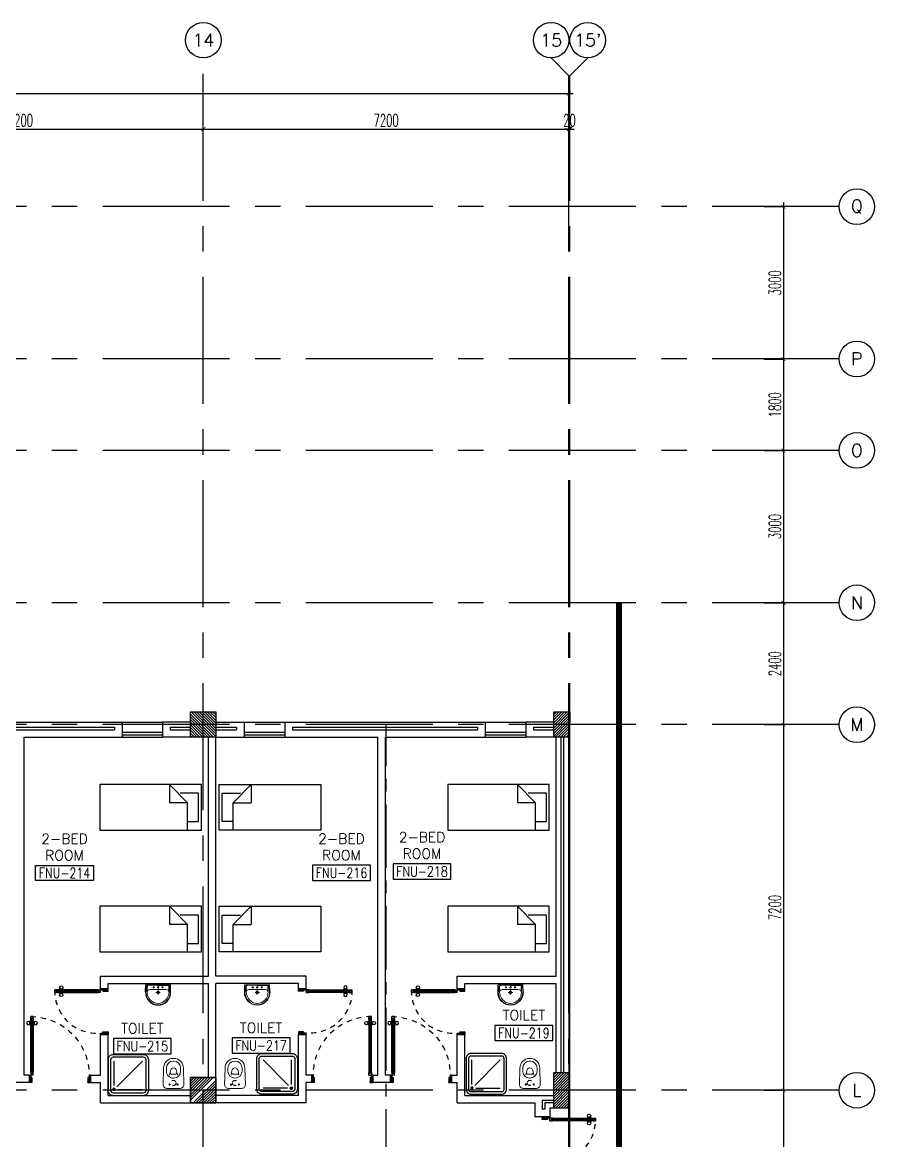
# Model space of a CAD drawing. Extents: x 0 to 90.9, y -1.6 to 78.
# Drawn here: x 74.17 to 90.95, y 55.94 to 77.96 of the extents above; entities that cross this region are included whole.
import ezdxf
from ezdxf.enums import TextEntityAlignment as Align

# ---------------------------------------------------------------- set-up
doc = ezdxf.new("R2010")
doc.units = 0
doc.header["$MEASUREMENT"] = 0
doc.header["$PDMODE"] = 34
for name, pattern in [('CENTER', [2, 1.25, -0.25, 0.25, -0.25]), ('CENTER2', [1.125, 0.75, -0.125, 0.125, -0.125]), ('CENTERX2', [4, 2.5, -0.5, 0.5, -0.5]), ('DASHED', [0.75, 0.5, -0.25]), ('HIDDEN', [0.375, 0.25, -0.125]), ('HIDDEN2', [0.1875, 0.125, -0.0625])]:
    doc.linetypes.add(name, pattern=pattern)
doc.layers.get('0').update_dxf_attribs({"color": 11, "linetype": 'CONTINUOUS'})
doc.layers.get('DEFPOINTS').update_dxf_attribs({"color": 11, "linetype": 'CONTINUOUS'})
for name, color, linetype in [('AX-CR', 11, 'CONTINUOUS'), ('AX-DIM', 11, 'CONTINUOUS'), ('AX-TXT', 11, 'CONTINUOUS'), ('AXES', 11, 'CENTERX2'), ('AXES1', 11, 'CENTER'), ('COL', 11, 'CONTINUOUS'), ('DOOR', 11, 'CONTINUOUS'), ('EJ', 11, 'CONTINUOUS'), ('ELEV', 11, 'CONTINUOUS'), ('FIX', 11, 'CONTINUOUS'), ('FUR', 11, 'CONTINUOUS'), ('HAT', 11, 'CONTINUOUS'), ('INSUL', 11, 'CONTINUOUS'), ('RM-BOX', 11, 'CONTINUOUS'), ('RM-NAME', 11, 'CONTINUOUS'), ('RM-NO', 11, 'CONTINUOUS'), ('ROOF', 11, 'CONTINUOUS'), ('STR', 11, 'CONTINUOUS'), ('WALL', 11, 'CONTINUOUS'), ('WIN', 11, 'CONTINUOUS')]:
    doc.layers.add(name, color=color, linetype=linetype)
doc.styles.add('ROMANS', font='ROMANS.shx', dxfattribs={"width": 0.6})
doc.dimstyles.new('DIM-OUT', dxfattribs={"dimscale": 0, "dimtxt": 0.24, "dimasz": 0.08, "dimexe": 0.02, "dimexo": 0.02, "dimgap": 0.05, "dimtad": 1, "dimdec": 0, "dimlfac": 1000, "dimzin": 0, "dimdsep": 46, "dimtxsty": 'ROMANS', "dimblk1": 'ARCHTICK', "dimblk2": 'ARCHTICK', "dimsah": 1, "dimcen": 0.01, "dimdle": 0.08, "dimclrd": 7, "dimclre": 7, "dimclrt": 2, "dimadec": 0, "dimazin": 0, "dimtp": 2, "dimtm": 2, "dimtfac": 0.114286, "dimtdec": 0, "dimtix": 1, "dimtmove": 2, "dimatfit": 3, "dimldrblk": 'ARCHTICK', "dimfxl": 0, "dimtolj": 1, "dimtzin": 0, "dimarcsym": 0})

# ---------------------------------------------------------------- blocks, each defined once
blk = doc.blocks.new('_ARCHTICK')
at = {"color": 0, "linetype": 'ByBlock', "const_width": 0.15}
blk.add_lwpolyline([(-0.5, -0.5), (0.5, 0.5)], dxfattribs=at)
blk = doc.blocks.new('*D134')
at = {"layer": 'AX-DIM', "color": 7, "lineweight": -2}
for p, q in [((10.159, 76.561), (85.009, 76.561)), ((10.239, 76.181), (10.239, 76.581)), ((84.929, 73.49), (84.929, 76.581))]:
    blk.add_line(p, q, dxfattribs=at)
at = {"layer": 'DEFPOINTS', "color": 0}
for p in [(84.929, 76.561), (10.239, 76.161), (84.929, 73.47)]:
    blk.add_point(p, dxfattribs=at)
at = {"layer": 'AX-DIM', "color": 7, "lineweight": -2, "xscale": 0.08, "yscale": 0.08, "zscale": 0.08, "rotation": 180}
blk.add_blockref('_ARCHTICK', (10.239, 76.561), dxfattribs=at)
at = {"layer": 'AX-DIM', "color": 7, "lineweight": -2, "xscale": 0.08, "yscale": 0.08, "zscale": 0.08}
blk.add_blockref('_ARCHTICK', (84.929, 76.561), dxfattribs=at)
at = {"layer": 'AX-DIM', "color": 2, "insert": (47.584, 76.731), "char_height": 0.24, "attachment_point": 5, "style": 'ROMANS'}
blk.add_mtext('\\A1;74690', dxfattribs=at)
blk = doc.blocks.new('*D187')
at = {"layer": 'AX-DIM', "color": 7, "lineweight": -2}
for p, q in [((70.449, 75.861), (77.809, 75.861)), ((70.529, 75.481), (70.529, 75.881)), ((77.729, 75.481), (77.729, 75.881))]:
    blk.add_line(p, q, dxfattribs=at)
at = {"layer": 'DEFPOINTS', "color": 0}
for p in [(77.729, 75.861), (70.529, 75.461), (77.729, 75.461)]:
    blk.add_point(p, dxfattribs=at)
at = {"layer": 'AX-DIM', "color": 7, "lineweight": -2, "xscale": 0.08, "yscale": 0.08, "zscale": 0.08, "rotation": 180}
blk.add_blockref('_ARCHTICK', (70.529, 75.861), dxfattribs=at)
at = {"layer": 'AX-DIM', "color": 7, "lineweight": -2, "xscale": 0.08, "yscale": 0.08, "zscale": 0.08}
blk.add_blockref('_ARCHTICK', (77.729, 75.861), dxfattribs=at)
at = {"layer": 'AX-DIM', "color": 2, "insert": (74.129, 76.031), "char_height": 0.24, "attachment_point": 5, "style": 'ROMANS'}
blk.add_mtext('\\A1;7200', dxfattribs=at)
blk = doc.blocks.new('*D188')
at = {"layer": 'AX-DIM', "color": 7, "lineweight": -2}
for p, q in [((77.649, 75.861), (85.009, 75.861)), ((77.729, 75.481), (77.729, 75.881)), ((84.929, 75.481), (84.929, 75.881))]:
    blk.add_line(p, q, dxfattribs=at)
at = {"layer": 'DEFPOINTS', "color": 0}
for p in [(84.929, 75.861), (77.729, 75.461), (84.929, 75.461)]:
    blk.add_point(p, dxfattribs=at)
at = {"layer": 'AX-DIM', "color": 7, "lineweight": -2, "xscale": 0.08, "yscale": 0.08, "zscale": 0.08, "rotation": 180}
blk.add_blockref('_ARCHTICK', (77.729, 75.861), dxfattribs=at)
at = {"layer": 'AX-DIM', "color": 7, "lineweight": -2, "xscale": 0.08, "yscale": 0.08, "zscale": 0.08}
blk.add_blockref('_ARCHTICK', (84.929, 75.861), dxfattribs=at)
at = {"layer": 'AX-DIM', "color": 2, "insert": (81.329, 76.031), "char_height": 0.24, "attachment_point": 5, "style": 'ROMANS'}
blk.add_mtext('\\A1;7200', dxfattribs=at)
blk = doc.blocks.new('WC1')
at = {"layer": 'FIX', "lineweight": 20}
for p, q in [((-727, 5), (-727, -5)), ((-674, 5), (-674, -5)), ((-534, 24), (-540, 0)), ((-540, 0), (-534, -24)), ((-210, 204), (-538, 194)), ((-475, 141), (-538, 141)), ((-395, 76), (-490, 60)), ((-339, 5), (-339, -5)), ((-538, -141), (-475, -141)), ((-538, -194), (-210, -204)), ((-490, -60), (-395, -76))]:
    blk.add_line(p, q, dxfattribs=at)
at = {"layer": 'FIX', "linetype": 'Continuous', "lineweight": 20}
blk.add_line((-420, -47), (-420, 45), dxfattribs=at)
at = {"layer": 'FIX', "lineweight": 20}
blk.add_lwpolyline([(-213, -204), (-210, -204, 0.414214), (-137, -131), (-137, 0), (-137, 131, 0.414214), (-210, 204)], format="xyb", dxfattribs=at)
at = {"layer": 'FIX', "linetype": 'HIDDEN2', "lineweight": 20, "ltscale": 0.3}
blk.add_circle((-245, 0), 49.8, dxfattribs=at)
at = {"layer": 'FIX', "linetype": 'HIDDEN', "lineweight": 20, "ltscale": 0.05}
for centre in [(-213, 78), (-213, -77)]:
    blk.add_circle(centre, 11.6, dxfattribs=at)
at = {"layer": 'FIX', "lineweight": 20}
for centre, radius, start, end in [((-538, 5), 189, 90, 180), ((-538, 5), 136, 90, 180), ((-473, -7), 68.2, 128.9242, 152.8468), ((-464, -18), 82, 108.496, 128.9242), ((-475, 5), 136, 360, 90), ((-538, -5), 189, 180, 270), ((-538, -5), 136, 180, 270), ((-473, 7), 68.2, 207.1532, 231.0758), ((-464, 18), 82, 231.0758, 251.504), ((-475, -5), 136, 270, 0)]:
    blk.add_arc(centre, radius, start, end, dxfattribs=at)
at = {"layer": 'FIX', "linetype": 'Continuous', "lineweight": 20}
for centre, start, end in [((-443, 46), 357.6662, 91.6121), ((-442, -46), 268.3879, 2.3338)]:
    blk.add_arc(centre, 22.3, start, end, dxfattribs=at)
blk = doc.blocks.new('LAV1')
at = {"layer": 'FIX', "linetype": 'DASHED', "lineweight": 20, "ltscale": 0.05}
for p, q in [((0, 170), (0, 270)), ((0, 170), (0, 270)), ((50, 220), (-50, 220))]:
    blk.add_line(p, q, dxfattribs=at)
at = {"layer": 'FIX', "linetype": 'ByBlock', "ltscale": 0.3}
for p, q in [((-280, 210), (-275, 50)), ((-245, 210), (-245, 85)), ((0, 60), (-220, 60)), ((0, 60), (220, 60)), ((245, 210), (245, 85)), ((280, 210), (275, 50))]:
    blk.add_line(p, q, dxfattribs=at)
at = {"layer": 'FIX', "linetype": 'Continuous', "lineweight": 20}
for p, q in [((-275, 210), (-275, 50)), ((0, 50), (-275, 50)), ((0, 50), (-252, 50)), ((0, 155), (-181, 155)), ((0, 155), (181, 155)), ((0, 50), (275, 50)), ((0, 50), (252, 50)), ((275, 210), (275, 50))]:
    blk.add_line(p, q, dxfattribs=at)
at = {"layer": 'FIX', "lineweight": 20}
for p, q in [((16, 107), (-15, 107)), ((0, 92), (0, 123))]:
    blk.add_line(p, q, dxfattribs=at)
at = {"layer": 'FIX', "linetype": 'HIDDEN', "lineweight": 20, "ltscale": 0.05}
for centre in [(-100, 107), (100, 107)]:
    blk.add_circle(centre, 12.4, dxfattribs=at)
at = {"layer": 'FIX', "lineweight": 20}
for centre, radius in [((0, 220), 29.5), ((0, 220), 22.5), ((0, 107), 15.5)]:
    blk.add_circle(centre, radius, dxfattribs=at)
at = {"layer": 'FIX', "linetype": 'ByBlock', "ltscale": 0.3}
for centre, radius, start, end in [((7, 220), 287, 91.3776, 182.0064), ((-7, 220), 287, 357.9936, 88.6224), ((-220, 85), 24.9, 179.7021, 269.9486), ((220, 85), 24.9, 270.0514, 0.2979)]:
    blk.add_arc(centre, radius, start, end, dxfattribs=at)
at = {"layer": 'FIX', "linetype": 'Continuous', "lineweight": 20}
for centre, radius, start, end in [((8, 217), 283, 91.6988, 181.351), ((8, 212), 253, 91.7328, 180.4884), ((-8, 217), 283, 358.649, 88.3012), ((-8, 212), 253, 359.5116, 88.2672), ((-179, 222), 66.9, 190.2006, 268.0786), ((179, 222), 66.9, 271.9214, 349.7994)]:
    blk.add_arc(centre, radius, start, end, dxfattribs=at)
blk = doc.blocks.new('SHR1')
at = {"layer": 'FIX'}
for p, q in [((-196, 196), (-700, 700)), ((-143, 218), (-143, 700)), ((-218, 143), (-700, 143))]:
    blk.add_line(p, q, dxfattribs=at)
for points in [[(-825, 125), (-825, 725, -0.414214), (-725, 825), (-125, 825, -0.414214), (-25, 725), (-25, 125, -0.414214), (-125, 25), (-725, 25, -0.414214)], [(-775, 125), (-775, 725, -0.414214), (-725, 775), (-125, 775, -0.414214), (-75, 725), (-75, 125, -0.414214), (-125, 75), (-725, 75, -0.414214)]]:
    blk.add_lwpolyline(points, format="xyb", close=True, dxfattribs=at)
for radius in [25, 15]:
    blk.add_circle((-143, 143), radius, dxfattribs=at)
blk = doc.blocks.new('AH20A')
at = {"layer": 'FUR'}
for p, q in [((0, 0.5), (0, -0.5)), ((1, 0.5), (0, 0.5)), ((0.136, 0.5), (0.136, -0.099)), ((1, -0.5), (1, 0.5)), ((0.136, 0.311), (0.028, 0.311)), ((0.028, 0.311), (0.028, -0.309)), ((0.136, -0.099), (0.313, -0.5)), ((0.136, -0.099), (0.313, -0.099)), ((0.313, -0.5), (0.313, -0.099)), ((0.028, -0.309), (0.208, -0.309)), ((0, -0.5), (1, -0.5))]:
    blk.add_line(p, q, dxfattribs=at)
blk = doc.blocks.new('DOOR100')
at = {"layer": 'DOOR', "color": 0, "linetype": 'ByBlock'}
for p, q in [((-92, 1206), (-92, 1141)), ((-83, 1206), (-92, 1206)), ((-83, 1141), (-92, 1141)), ((-83, 1129), (-83, 1219)), ((-76, 1219), (-83, 1219)), ((-83, 1206), (-83, 1141)), ((-76, 1129), (-83, 1129)), ((-76, 1251), (-76, 1301)), ((-76, 1301), (-26, 1301)), ((-26, 1301), (-76, 1301)), ((-59, 1251), (-76, 1251)), ((-59, 1251), (-59, 1271)), ((-43, 1271), (-59, 1271)), ((-43, 1251), (-43, 1271)), ((-26, 1251), (-43, 1251)), ((-26, 1251), (-26, 1301)), ((-26, 1219), (-19, 1219)), ((-26, 1129), (-19, 1129)), ((-19, 1129), (-19, 1219)), ((-19, 1206), (-19, 1141)), ((-19, 1206), (-10, 1206)), ((-19, 1141), (-10, 1141)), ((-10, 1206), (-10, 1141)), ((-1201, 0), (-1201, 150)), ((-1201, 150), (-1176, 150)), ((-1201, 150), (-1201, 0)), ((-1151, 0), (-1201, 0)), ((-1176, 150), (-1176, 100)), ((-1176, 100), (-1151, 100)), ((-1151, 100), (-1151, 0)), ((-76, 200), (-59, 200)), ((-76, 150), (-76, 200)), ((-76, 150), (-26, 150)), ((-59, 200), (-59, 180)), ((-59, 180), (-43, 180)), ((-51, 100), (-51, 0)), ((-26, 100), (-51, 100)), ((-51, 0), (-1, 0)), ((-43, 200), (-26, 200)), ((-43, 180), (-43, 200)), ((-26, 200), (-26, 150)), ((-1, 150), (-26, 150)), ((-26, 150), (-26, 100)), ((-1, 150), (-1, 0))]:
    blk.add_line(p, q, dxfattribs=at)
at = {"layer": 'DOOR', "linetype": 'ByBlock'}
for p, q in [((-76, 1251), (-76, 200)), ((-59, 200), (-59, 1251)), ((-43, 200), (-43, 1251)), ((-26, 200), (-26, 1251))]:
    blk.add_line(p, q, dxfattribs=at)
at = {"layer": 'DOOR', "color": 9, "linetype": 'ByBlock'}
for p, q in [((-1151, 0), (-1201, 114)), ((-1151, 0), (-1201, 40)), ((-1151, 0), (-1164, 100)), ((-51, 0), (-1, 114)), ((-51, 0), (-38, 100)), ((-51, 0), (-1, 40))]:
    blk.add_line(p, q, dxfattribs=at)
at = {"layer": 'DOOR', "color": 0, "linetype": 'ByBlock'}
for centre in [(-125, 1174), (22, 1174)]:
    blk.add_circle(centre, 32.4, dxfattribs=at)
at = {"layer": 'DOOR', "linetype": 'HIDDEN', "ltscale": 0.5}
blk.add_arc((-27, 152), 1149, 89.961, 180.0931, dxfattribs=at)
at = {"layer": 'DOOR', "color": 9, "linetype": 'ByBlock'}
for centre, radius, start, end in [((-1151, 0), 154, 103.7142, 108.8947), ((-1151, 0), 134, 100.72, 111.8402), ((-1151, 0), 94.4, 90, 121.9818), ((-1151, 0), 74.4, 90, 132.2236), ((-1151, 0), 54.4, 90, 156.7926), ((-1151, 0), 34.4, 90, 180), ((-1151, 0), 14.4, 90, 180), ((-51, 0), 94.4, 58.0182, 90), ((-51, 0), 74.4, 47.7764, 90), ((-51, 0), 54.4, 23.2074, 90), ((-51, 0), 34.4, 0, 90), ((-51, 0), 14.4, 0, 90), ((-51, 0), 134, 68.1598, 79.28), ((-51, 0), 114, 64.0838, 77.3774), ((-51, 0), 154, 71.1053, 76.2858)]:
    blk.add_arc(centre, radius, start, end, dxfattribs=at)
blk = doc.blocks.new('DOOR90')
at = {"layer": 'DOOR', "linetype": 'ByBlock'}
for p, q in [((0, 0), (-150, 0)), ((-200, -25), (-1000, -25)), ((-200, -42), (-1000, -42)), ((-200, -58), (-1000, -58)), ((-1000, -75), (-200, -75))]:
    blk.add_line(p, q, dxfattribs=at)
at = {"layer": 'DOOR', "color": 0, "linetype": 'ByBlock'}
for p, q in [((-150, 0), (-150, -25)), ((-150, 0), (0, 0)), ((0, -50), (0, 0)), ((-1050, -25), (-1050, -75)), ((-1050, -75), (-1050, -25)), ((-1000, -25), (-1050, -25)), ((-1000, -75), (-1050, -75)), ((-1020, -42), (-1020, -58)), ((-1000, -42), (-1020, -42)), ((-1000, -58), (-1020, -58)), ((-1000, -25), (-1000, -42)), ((-1000, -58), (-1000, -75)), ((-968, -25), (-968, -18)), ((-878, -18), (-968, -18)), ((-968, -75), (-968, -82)), ((-878, -82), (-968, -82)), ((-955, -18), (-955, -9)), ((-955, -9), (-890, -9)), ((-955, -18), (-890, -18)), ((-955, -82), (-955, -91)), ((-955, -82), (-890, -82)), ((-955, -91), (-890, -91)), ((-890, -18), (-890, -9)), ((-890, -82), (-890, -91)), ((-878, -25), (-878, -18)), ((-878, -75), (-878, -82)), ((-200, -42), (-200, -25)), ((-200, -25), (-150, -25)), ((-180, -42), (-200, -42)), ((-200, -75), (-200, -58)), ((-200, -58), (-180, -58)), ((-150, -75), (-200, -75)), ((-180, -58), (-180, -42)), ((-150, -75), (-150, -25)), ((-150, -25), (-100, -25)), ((-100, -25), (-100, -50)), ((-100, -50), (0, -50)), ((-150, -900), (-150, -875)), ((-150, -875), (-100, -875)), ((-100, -850), (0, -850)), ((-100, -875), (-100, -850)), ((0, -850), (0, -900)), ((0, -900), (-150, -900)), ((-150, -900), (0, -900))]:
    blk.add_line(p, q, dxfattribs=at)
at = {"layer": 'DOOR', "color": 9, "linetype": 'ByBlock'}
for p, q in [((0, -50), (-114, 0)), ((0, -50), (-40, 0)), ((0, -50), (-100, -37)), ((0, -850), (-114, -900)), ((0, -850), (-100, -863)), ((0, -850), (-40, -900))]:
    blk.add_line(p, q, dxfattribs=at)
at = {"layer": 'DOOR', "color": 0, "linetype": 'ByBlock'}
for centre in [(-923, 24), (-923, -124)]:
    blk.add_circle(centre, 32.4, dxfattribs=at)
at = {"layer": 'DOOR', "color": 9, "linetype": 'ByBlock'}
for centre, radius, start, end in [((0, -50), 74.4, 137.7764, 180), ((0, -50), 54.4, 113.2074, 180), ((0, -50), 154, 161.1053, 166.2858), ((0, -50), 134, 158.1598, 169.28), ((0, -50), 114, 154.0838, 167.3774), ((0, -50), 94.4, 148.0182, 180), ((0, -50), 34.4, 90, 180), ((0, -50), 14.4, 90, 180), ((0, -850), 134, 190.72, 201.8402), ((0, -850), 94.4, 180, 211.9818), ((0, -850), 74.4, 180, 222.2236), ((0, -850), 54.4, 180, 246.7926), ((0, -850), 34.4, 180, 270), ((0, -850), 14.4, 180, 270), ((0, -850), 154, 193.7142, 198.8947)]:
    blk.add_arc(centre, radius, start, end, dxfattribs=at)
at = {"layer": 'DOOR', "linetype": 'HIDDEN', "ltscale": 0.5}
blk.add_arc((-222, -50), 828, 178.2701, 275.003, dxfattribs=at)
blk = doc.blocks.new('RM1')
at = {"layer": 'RM-BOX'}
blk.add_lwpolyline([(570, -200), (-570, -200), (-570, -500), (570, -500)], close=True, dxfattribs=at)
at = {"layer": 'RM-NAME', "style": 'ROMANS'}
for tag, p in [('ROOMNAME1', (0, 324)), ('ROOMNAME2', (0, 0))]:
    blk.add_attdef(tag, text='', height=200, dxfattribs=at).set_placement(p, align=Align.MIDDLE)
at = {"layer": 'RM-NO', "style": 'ROMANS', "width": 0.8}
blk.add_attdef('ROOMNO', text='', height=200, dxfattribs=at).set_placement((0, -350), align=Align.MIDDLE)
blk = doc.blocks.new('*X43')
at = {"color": 0}
for p, q in [((203889, 118293), (204345, 118750)), ((203889, 118346), (204292, 118750)), ((203889, 118399), (204239, 118750)), ((203889, 118452), (204186, 118750)), ((203889, 118505), (204133, 118750)), ((203889, 118558), (204080, 118750)), ((203889, 118611), (204027, 118750)), ((203889, 118665), (203974, 118750)), ((203889, 118718), (203921, 118750)), ((203898, 118250), (204389, 118740)), ((203951, 118250), (204389, 118687)), ((204004, 118250), (204389, 118634)), ((204057, 118250), (204389, 118581)), ((204110, 118250), (204389, 118528)), ((204163, 118250), (204389, 118475)), ((204216, 118250), (204389, 118422)), ((204269, 118250), (204389, 118369)), ((204322, 118250), (204389, 118316)), ((204375, 118250), (204389, 118263))]:
    blk.add_line(p, q, dxfattribs=at)
blk = doc.blocks.new('COL50')
at = {"layer": 'COL'}
blk.add_lwpolyline([(-250, 250), (-250, -250), (250, -250), (250, 250)], close=True, dxfattribs=at)
blk = doc.blocks.new('AXU')
at = {"layer": 'AX-CR'}
blk.add_circle((0, 350), 350, dxfattribs=at)
at = {"layer": 'AX-TXT', "style": 'ROMANS'}
blk.add_attdef('AX', text='', height=250, dxfattribs=at).set_placement((0, 350), align=Align.MIDDLE)
blk = doc.blocks.new('*X30')
at = {"color": 0}
for p, q in [((203889, 169947), (204331, 170390)), ((203889, 170000), (204278, 170390)), ((203889, 170053), (204225, 170390)), ((203889, 170107), (204172, 170390)), ((203889, 170160), (204119, 170390)), ((203889, 170213), (204066, 170390)), ((203889, 170266), (204013, 170390)), ((203889, 170319), (203960, 170390)), ((203889, 170372), (203907, 170390)), ((203937, 169890), (204389, 170341)), ((203990, 169890), (204389, 170288)), ((204043, 169890), (204389, 170235)), ((204096, 169890), (204389, 170182)), ((204149, 169890), (204389, 170129)), ((204202, 169890), (204389, 170076)), ((204255, 169890), (204389, 170023)), ((204308, 169890), (204389, 169970)), ((204361, 169890), (204389, 169917))]:
    blk.add_line(p, q, dxfattribs=at)
blk = doc.blocks.new('*D190')
at = {"layer": 'AX-DIM', "color": 7, "lineweight": -2}
for p, q in [((84.929, 75.861), (84.849, 75.861)), ((84.929, 75.481), (84.929, 75.881)), ((84.929, 75.861), (84.949, 75.861)), ((84.949, 75.481), (84.949, 75.881)), ((84.949, 75.861), (85.029, 75.861))]:
    blk.add_line(p, q, dxfattribs=at)
at = {"layer": 'DEFPOINTS', "color": 0}
for p in [(84.949, 75.861), (84.929, 75.461), (84.949, 75.461)]:
    blk.add_point(p, dxfattribs=at)
at = {"layer": 'AX-DIM', "color": 7, "lineweight": -2, "xscale": 0.08, "yscale": 0.08, "zscale": 0.08}
blk.add_blockref('_ARCHTICK', (84.929, 75.861), dxfattribs=at)
at = {"layer": 'AX-DIM', "color": 7, "lineweight": -2, "xscale": 0.08, "yscale": 0.08, "zscale": 0.08, "rotation": 180}
blk.add_blockref('_ARCHTICK', (84.949, 75.861), dxfattribs=at)
at = {"layer": 'AX-DIM', "color": 2, "insert": (84.939, 76.031), "char_height": 0.24, "attachment_point": 5, "style": 'ROMANS'}
blk.add_mtext('\\A1;20', dxfattribs=at)
blk = doc.blocks.new('A$C272A55A0')
at = {"layer": 'DOOR', "color": 0, "linetype": 'ByBlock'}
for p, q in [((0, 900), (0, 1050)), ((50, 1050), (0, 1050)), ((0, 900), (25, 900)), ((25, 950), (50, 950)), ((25, 900), (25, 950)), ((75, 900), (25, 900)), ((25, 850), (25, 900)), ((50, 950), (50, 1050)), ((75, 900), (75, 850)), ((1725, 900), (1775, 900)), ((1725, 900), (1725, 850)), ((1750, 950), (1750, 1050)), ((1750, 1050), (1800, 1050)), ((1775, 950), (1750, 950)), ((1775, 900), (1775, 950)), ((1800, 900), (1775, 900)), ((1775, 850), (1775, 900)), ((1800, 1050), (1800, 900)), ((42, 850), (25, 850)), ((58, 870), (42, 870)), ((42, 870), (42, 850)), ((58, 850), (58, 870)), ((75, 850), (58, 850)), ((1725, 850), (1742, 850)), ((1742, 870), (1758, 870)), ((1742, 850), (1742, 870)), ((1758, 870), (1758, 850)), ((1758, 850), (1775, 850)), ((25, 50), (42, 50)), ((25, 50), (25, 0)), ((25, 0), (75, 0)), ((75, 0), (25, 0)), ((42, 50), (42, 30)), ((42, 30), (58, 30)), ((58, 50), (75, 50)), ((58, 50), (58, 30)), ((75, 50), (75, 0)), ((1718, 160), (1709, 160)), ((1709, 95), (1709, 160)), ((1718, 95), (1709, 95)), ((1725, 173), (1718, 173)), ((1718, 173), (1718, 83)), ((1718, 95), (1718, 160)), ((1725, 83), (1718, 83)), ((1742, 50), (1725, 50)), ((1725, 50), (1725, 0)), ((1775, 0), (1725, 0)), ((1725, 0), (1775, 0)), ((1742, 50), (1742, 30)), ((1758, 30), (1742, 30)), ((1775, 50), (1758, 50)), ((1758, 50), (1758, 30)), ((1775, 173), (1782, 173)), ((1775, 83), (1782, 83)), ((1775, 50), (1775, 0)), ((1782, 173), (1782, 83)), ((1782, 160), (1791, 160)), ((1782, 95), (1782, 160)), ((1782, 95), (1791, 95)), ((1791, 95), (1791, 160))]:
    blk.add_line(p, q, dxfattribs=at)
at = {"layer": 'DOOR', "color": 9, "linetype": 'ByBlock'}
for p, q in [((50, 1050), (0, 1010)), ((50, 1050), (0, 937)), ((50, 1050), (37, 950)), ((1750, 1050), (1800, 1010)), ((1750, 1050), (1800, 937)), ((1750, 1050), (1763, 950))]:
    blk.add_line(p, q, dxfattribs=at)
at = {"layer": 'DOOR', "linetype": 'ByBlock'}
for p, q in [((25, 850), (25, 50)), ((42, 850), (42, 50)), ((58, 850), (58, 50)), ((75, 50), (75, 850)), ((1725, 50), (1725, 850)), ((1742, 850), (1742, 50)), ((1758, 850), (1758, 50)), ((1775, 850), (1775, 50))]:
    blk.add_line(p, q, dxfattribs=at)
at = {"layer": 'DOOR', "color": 0, "linetype": 'ByBlock'}
for centre in [(1676, 128), (1824, 128)]:
    blk.add_circle(centre, 32.4, dxfattribs=at)
at = {"layer": 'DOOR', "color": 9, "linetype": 'ByBlock'}
for centre, radius, start, end in [((50, 1050), 54.4, 203.2074, 270), ((50, 1050), 74.4, 227.7764, 270), ((50, 1050), 94.4, 238.0182, 270), ((50, 1050), 114, 244.0838, 257.3774), ((50, 1050), 134, 248.1598, 259.28), ((50, 1050), 154, 251.1053, 256.2858), ((50, 1050), 34.4, 180, 270), ((50, 1050), 14.4, 180, 270), ((1750, 1050), 14.4, 270, 0), ((1750, 1050), 34.4, 270, 0), ((1750, 1050), 54.4, 270, 336.7926), ((1750, 1050), 74.4, 270, 312.2236), ((1750, 1050), 94.4, 270, 301.9818), ((1750, 1050), 114, 282.6226, 295.9162), ((1750, 1050), 134, 280.72, 291.8402), ((1750, 1050), 154, 283.7142, 288.8947)]:
    blk.add_arc(centre, radius, start, end, dxfattribs=at)
at = {"layer": 'DOOR', "linetype": 'HIDDEN', "ltscale": 0.5}
for centre, start, end in [((50, 851), 268.3174, 3.2965), ((1750, 851), 176.7035, 271.6826)]:
    blk.add_arc(centre, 851, start, end, dxfattribs=at)
at = {"layer": 'WALL', "linetype": 'ByBlock'}
blk.add_line((1800, 900), (1800, 1050), dxfattribs=at)
blk = doc.blocks.new('C-300')
at = {"layer": 'HAT', "linetype": 'ByBlock', "ltscale": 0.3}
h = blk.add_hatch(dxfattribs=at)
h.set_pattern_fill('ANSI31', color=8, scale=300, style=0)
h.set_pattern_definition([(45, (-258496.182, -82361.005), (-26.5165043, 26.5165043), [])])
h.paths.add_polyline_path([(300, 500), (0, 500), (0, 250), (300, 250)])
h.paths.add_polyline_path([(300, 250), (0, 250), (0, 0), (300, 0)])
at = {"layer": 'COL'}
blk.add_lwpolyline([(0, 500), (300, 500), (300, 0), (0, 0)], close=True, dxfattribs=at)
blk = doc.blocks.new('C11')
at = {"layer": 'HAT'}
h = blk.add_hatch(dxfattribs=at)
h.set_pattern_fill('ANSI31', color=256, scale=300, style=0)
h.set_pattern_definition([(45, (-248556.182, -75061.005), (-26.5165043, 26.5165043), [])])
h.paths.add_polyline_path([(300, 700), (0, 700), (0, 350), (300, 350)])
h.paths.add_polyline_path([(300, 350), (0, 350), (0, 0), (300, 0)])
at = {"layer": 'COL'}
blk.add_lwpolyline([(300, 700), (300, 0), (0, 0), (0, 700)], close=True, dxfattribs=at)
blk = doc.blocks.new('*D133')
at = {"layer": 'AX-DIM', "color": 7, "lineweight": -2}
for p, q in [((89.154, 71.412), (89.154, 69.452)), ((88.774, 71.332), (89.174, 71.332)), ((88.774, 69.532), (89.174, 69.532))]:
    blk.add_line(p, q, dxfattribs=at)
at = {"layer": 'DEFPOINTS', "color": 0}
for p in [(88.754, 71.332), (88.754, 69.532), (89.154, 69.532)]:
    blk.add_point(p, dxfattribs=at)
at = {"layer": 'AX-DIM', "color": 7, "lineweight": -2, "xscale": 0.08, "yscale": 0.08, "zscale": 0.08}
for p, rotation in [((89.154, 71.332), 90), ((89.154, 69.532), 270)]:
    blk.add_blockref('_ARCHTICK', p, dxfattribs=dict(at, rotation=rotation))
at = {"layer": 'AX-DIM', "color": 2, "insert": (88.984, 70.432), "char_height": 0.24, "attachment_point": 5, "rotation": 90, "style": 'ROMANS'}
blk.add_mtext('\\A1;1800', dxfattribs=at)
blk = doc.blocks.new('*D132')
at = {"layer": 'AX-DIM', "color": 7, "lineweight": -2}
for p, q in [((89.154, 69.612), (89.154, 66.452)), ((88.774, 69.532), (89.174, 69.532)), ((88.774, 66.532), (89.174, 66.532))]:
    blk.add_line(p, q, dxfattribs=at)
at = {"layer": 'DEFPOINTS', "color": 0}
for p in [(88.754, 69.532), (88.754, 66.532), (89.154, 66.532)]:
    blk.add_point(p, dxfattribs=at)
at = {"layer": 'AX-DIM', "color": 7, "lineweight": -2, "xscale": 0.08, "yscale": 0.08, "zscale": 0.08}
for p, rotation in [((89.154, 69.532), 90), ((89.154, 66.532), 270)]:
    blk.add_blockref('_ARCHTICK', p, dxfattribs=dict(at, rotation=rotation))
at = {"layer": 'AX-DIM', "color": 2, "insert": (88.984, 68.032), "char_height": 0.24, "attachment_point": 5, "rotation": 90, "style": 'ROMANS'}
blk.add_mtext('\\A1;3000', dxfattribs=at)
blk = doc.blocks.new('*D131')
at = {"layer": 'AX-DIM', "color": 7, "lineweight": -2}
for p, q in [((88.774, 74.332), (89.174, 74.332)), ((89.154, 74.412), (89.154, 71.252)), ((88.774, 71.332), (89.174, 71.332))]:
    blk.add_line(p, q, dxfattribs=at)
at = {"layer": 'DEFPOINTS', "color": 0}
for p in [(88.754, 74.332), (88.754, 71.332), (89.154, 71.332)]:
    blk.add_point(p, dxfattribs=at)
at = {"layer": 'AX-DIM', "color": 7, "lineweight": -2, "xscale": 0.08, "yscale": 0.08, "zscale": 0.08}
for p, rotation in [((89.154, 74.332), 90), ((89.154, 71.332), 270)]:
    blk.add_blockref('_ARCHTICK', p, dxfattribs=dict(at, rotation=rotation))
at = {"layer": 'AX-DIM', "color": 2, "insert": (88.984, 72.832), "char_height": 0.24, "attachment_point": 5, "rotation": 90, "style": 'ROMANS'}
blk.add_mtext('\\A1;3000', dxfattribs=at)
blk = doc.blocks.new('*D130')
at = {"layer": 'AX-DIM', "color": 7, "lineweight": -2}
for p, q in [((88.774, 64.132), (89.174, 64.132)), ((89.154, 64.212), (89.154, 56.852)), ((88.774, 56.932), (89.174, 56.932))]:
    blk.add_line(p, q, dxfattribs=at)
at = {"layer": 'DEFPOINTS', "color": 0}
for p in [(88.754, 64.132), (88.754, 56.932), (89.154, 56.932)]:
    blk.add_point(p, dxfattribs=at)
at = {"layer": 'AX-DIM', "color": 7, "lineweight": -2, "xscale": 0.08, "yscale": 0.08, "zscale": 0.08}
for p, rotation in [((89.154, 64.132), 90), ((89.154, 56.932), 270)]:
    blk.add_blockref('_ARCHTICK', p, dxfattribs=dict(at, rotation=rotation))
at = {"layer": 'AX-DIM', "color": 2, "insert": (88.984, 60.532), "char_height": 0.24, "attachment_point": 5, "rotation": 90, "style": 'ROMANS'}
blk.add_mtext('\\A1;7200', dxfattribs=at)
blk = doc.blocks.new('*D128')
at = {"layer": 'AX-DIM', "color": 7, "lineweight": -2}
for p, q in [((88.774, 56.932), (89.174, 56.932)), ((89.154, 57.012), (89.154, 49.652)), ((88.774, 49.732), (89.174, 49.732))]:
    blk.add_line(p, q, dxfattribs=at)
at = {"layer": 'DEFPOINTS', "color": 0}
for p in [(88.754, 56.932), (88.754, 49.732), (89.154, 49.732)]:
    blk.add_point(p, dxfattribs=at)
at = {"layer": 'AX-DIM', "color": 7, "lineweight": -2, "xscale": 0.08, "yscale": 0.08, "zscale": 0.08}
for p, rotation in [((89.154, 56.932), 90), ((89.154, 49.732), 270)]:
    blk.add_blockref('_ARCHTICK', p, dxfattribs=dict(at, rotation=rotation))
at = {"layer": 'AX-DIM', "color": 2, "insert": (88.984, 53.332), "char_height": 0.24, "attachment_point": 5, "rotation": 90, "style": 'ROMANS'}
blk.add_mtext('\\A1;7200', dxfattribs=at)
blk = doc.blocks.new('*D127')
at = {"layer": 'AX-DIM', "color": 7, "lineweight": -2}
for p, q in [((88.774, 66.532), (89.174, 66.532)), ((89.154, 66.612), (89.154, 64.052)), ((88.774, 64.132), (89.174, 64.132))]:
    blk.add_line(p, q, dxfattribs=at)
at = {"layer": 'DEFPOINTS', "color": 0}
for p in [(88.754, 66.532), (88.754, 64.132), (89.154, 64.132)]:
    blk.add_point(p, dxfattribs=at)
at = {"layer": 'AX-DIM', "color": 7, "lineweight": -2, "xscale": 0.08, "yscale": 0.08, "zscale": 0.08}
for p, rotation in [((89.154, 66.532), 90), ((89.154, 64.132), 270)]:
    blk.add_blockref('_ARCHTICK', p, dxfattribs=dict(at, rotation=rotation))
at = {"layer": 'AX-DIM', "color": 2, "insert": (88.984, 65.332), "char_height": 0.24, "attachment_point": 5, "rotation": 90, "style": 'ROMANS'}
blk.add_mtext('\\A1;2400', dxfattribs=at)
blk = doc.blocks.new('AXR')
at = {"layer": 'AX-CR'}
blk.add_circle((350, 0), 350, dxfattribs=at)
at = {"layer": 'AX-TXT', "style": 'ROMANS'}
blk.add_attdef('AX', text='', height=250, dxfattribs=at).set_placement((350, 0), align=Align.MIDDLE)

msp = doc.modelspace()

# ---------------------------------------------------------------- linework, layer by layer
at = {"layer": 'AXES'}
for p, q in [((77.7289, -1.5519), (77.7289, 77.2608)), ((84.9289, 76.9108), (84.5789, 77.2608)), ((84.9489, 76.9108), (85.2989, 77.2608)), ((84.9289, -1.5519), (84.9289, 76.9108)), ((84.9489, -1.5519), (84.9489, 76.9108)), ((90.248, 74.3324), (68.7289, 74.3324)), ((90.248, 71.3324), (68.7289, 71.3324)), ((90.248, 69.5324), (68.7289, 69.5324)), ((90.248, 66.5324), (68.7289, 66.5324)), ((90.248, 64.1324), (68.7289, 64.1324)), ((90.248, 56.9324), (68.7289, 56.9324))]:
    msp.add_line(p, q, dxfattribs=at)
at = {"layer": 'AXES1'}
msp.add_line((81.3289, 5.3124), (81.3289, 64.1324), dxfattribs=at)
at = {"layer": 'COL'}
msp.add_lwpolyline([(77.4789, 63.8824), (77.4789, 64.3824), (77.9789, 64.3824), (77.9789, 63.8824)], close=True, dxfattribs=at)
at = {"layer": 'EJ'}
for p, q in [((84.9289, 54.4324), (84.9289, 56.5824)), ((84.9489, 54.4324), (84.9489, 56.5824))]:
    msp.add_line(p, q, dxfattribs=at)
at = {"layer": 'ELEV', "linetype": 'CENTER2', "const_width": 0.12}
msp.add_lwpolyline([(85.9131, 2.9124), (85.9131, 66.5324)], dxfattribs=at)
at = {"layer": 'INSUL'}
for p, q in [((72.2822, 64.0824), (75.9789, 64.0824)), ((75.9789, 64.0824), (75.9789, 64.0324)), ((77.0789, 64.0824), (77.4789, 64.0824)), ((77.0789, 64.0824), (77.0789, 64.0324)), ((77.9789, 64.0824), (78.3822, 64.0824)), ((78.3822, 64.0824), (78.3822, 64.0324)), ((79.4822, 64.0824), (79.4822, 64.0324)), ((79.4822, 64.0824), (83.1289, 64.0824)), ((83.1289, 64.0824), (83.1289, 64.0324)), ((84.2289, 64.0824), (84.2289, 64.0324)), ((84.2289, 64.0824), (84.6289, 64.0824)), ((72.2822, 64.0324), (75.9789, 64.0324)), ((77.0789, 64.0324), (77.4789, 64.0324)), ((77.9789, 64.0324), (78.3822, 64.0324)), ((79.4822, 64.0324), (83.1289, 64.0324)), ((84.2289, 64.0324), (84.6289, 64.0324)), ((84.7789, 57.2824), (84.7789, 63.8824)), ((84.8289, 57.2824), (84.8289, 63.8824)), ((84.6289, 56.7324), (84.4039, 56.7324)), ((84.4039, 56.7324), (84.4039, 56.5574)), ((84.6289, 56.6824), (84.4539, 56.6824)), ((84.4539, 56.6824), (84.4539, 56.5574)), ((84.4539, 56.5574), (84.4039, 56.5574))]:
    msp.add_line(p, q, dxfattribs=at)
at = {"layer": 'ROOF'}
msp.add_line((84.9489, 64.3824), (84.9489, 64.1824), dxfattribs=at)
at = {"layer": 'ROOF', "color": 9}
msp.add_line((84.9489, 56.5824), (84.9489, 64.1824), dxfattribs=at)
at = {"layer": 'STR'}
msp.add_line((84.9489, 56.5824), (84.9489, 56.6824), dxfattribs=at)
at = {"layer": 'WALL'}
for p, q in [((72.1322, 64.1824), (76.1289, 64.1824)), ((76.1289, 64.1824), (76.1289, 63.8824)), ((77.4789, 64.1824), (76.9289, 64.1824)), ((76.9289, 64.1824), (76.9289, 63.8824)), ((77.9789, 64.1824), (78.5355, 64.1824)), ((78.5355, 64.1824), (78.5355, 63.8824)), ((79.3355, 64.1824), (79.3355, 63.8824)), ((79.3355, 64.1824), (83.2789, 64.1824)), ((83.2789, 64.1824), (83.2789, 63.8824)), ((84.6289, 64.1824), (84.0789, 64.1824)), ((84.0789, 64.1824), (84.0789, 63.8824)), ((74.2039, 57.2324), (74.2039, 63.8824)), ((74.2072, 63.8824), (76.1289, 63.8824)), ((77.4789, 63.8824), (76.9289, 63.8824)), ((77.8289, 59.1824), (77.8289, 63.8824)), ((77.9789, 63.8824), (78.5355, 63.8824)), ((77.9789, 59.1824), (77.9789, 63.8824)), ((79.3355, 63.8824), (81.1697, 63.8824)), ((81.1664, 57.2324), (81.1664, 63.8824)), ((81.3164, 57.2324), (81.3164, 63.8824)), ((81.3197, 63.8824), (83.2789, 63.8824)), ((84.6289, 63.8824), (84.0789, 63.8824)), ((84.6789, 59.1824), (84.6789, 63.8824)), ((84.9289, 58.5324), (84.9289, 63.8824)), ((84.9289, 63.8824), (84.9289, 57.2824)), ((75.7039, 58.9324), (75.7039, 59.1824)), ((75.8539, 58.9324), (75.8539, 59.0324)), ((77.8289, 57.1824), (77.8289, 59.0324)), ((77.9789, 57.1824), (77.9789, 59.0324)), ((79.6039, 58.9324), (79.6039, 59.0324)), ((79.7539, 58.9324), (79.7539, 59.1824)), ((82.7289, 58.9324), (82.7289, 59.1824)), ((82.7289, 59.1824), (84.6789, 59.1824)), ((82.8789, 58.9324), (82.8789, 59.0324)), ((82.8789, 58.9324), (82.8789, 59.0324)), ((82.8789, 59.0324), (84.6789, 59.0324)), ((83.7289, 59.0324), (84.6789, 59.0324)), ((84.6789, 57.2824), (84.6789, 59.0324)), ((82.7289, 58.9324), (82.8789, 58.9324)), ((75.7039, 57.2324), (75.7039, 58.0324)), ((75.8539, 56.8324), (75.8539, 58.0324)), ((79.6039, 56.8324), (79.6039, 58.0324)), ((79.7539, 57.2324), (79.7539, 58.0324)), ((82.7289, 57.2324), (82.7289, 58.0324)), ((82.7289, 58.0324), (82.8789, 58.0324)), ((82.8789, 56.8324), (82.8789, 58.0324)), ((74.3039, 57.0824), (74.3039, 57.2324)), ((75.5039, 57.0824), (75.5039, 57.2324)), ((75.5039, 57.2324), (75.7039, 57.2324)), ((75.5039, 57.0824), (75.7039, 57.0824)), ((75.7039, 56.6824), (75.7039, 57.0824)), ((79.8659, 57.2324), (79.7539, 57.2324)), ((79.8659, 57.0824), (79.7539, 57.0824)), ((79.7539, 56.6824), (79.7539, 57.0824)), ((79.8659, 57.0824), (79.8659, 57.2324)), ((81.0659, 57.0824), (81.0659, 57.2324)), ((81.4169, 57.0824), (81.4169, 57.2324)), ((82.6169, 57.0824), (82.6169, 57.2324)), ((82.6169, 57.2324), (82.7289, 57.2324)), ((82.6169, 57.0824), (82.7289, 57.0824)), ((82.7289, 56.6824), (82.7289, 57.0824)), ((82.8789, 56.8324), (84.6322, 56.8324)), ((75.7039, 56.6824), (77.4789, 56.6824)), ((79.7539, 56.6824), (77.9789, 56.6824)), ((82.7289, 56.6824), (84.2539, 56.6824)), ((84.2539, 56.6824), (84.2539, 56.4074)), ((84.9289, 56.7324), (84.9289, 56.5824)), ((84.5539, 56.4074), (84.2539, 56.4074)), ((84.5539, 56.5824), (84.5539, 56.4074)), ((84.9289, 56.5824), (84.5539, 56.5824))]:
    msp.add_line(p, q, dxfattribs=at)
at = {"layer": 'WALL', "linetype": 'ByBlock'}
for p, q in [((75.7039, 59.1824), (77.8289, 59.1824)), ((75.8539, 59.0324), (77.8289, 59.0324)), ((79.7539, 59.1824), (77.9789, 59.1824)), ((79.6039, 59.0324), (77.9789, 59.0324)), ((75.7039, 58.9324), (75.8539, 58.9324)), ((79.7539, 58.9324), (79.6039, 58.9324)), ((75.7039, 58.0324), (75.8539, 58.0324)), ((79.7539, 58.0324), (79.6039, 58.0324)), ((74.3039, 57.0824), (73.9539, 57.0824)), ((74.3039, 57.2324), (74.2039, 57.2324)), ((81.0659, 57.2324), (81.1664, 57.2324)), ((81.4169, 57.0824), (81.0659, 57.0824)), ((81.4169, 57.2324), (81.3164, 57.2324)), ((75.8539, 56.8324), (77.4789, 56.8324)), ((79.6039, 56.8324), (77.9789, 56.8324))]:
    msp.add_line(p, q, dxfattribs=at)
at = {"layer": 'WIN'}
for p, q in [((76.1289, 64.1824), (76.9289, 64.1824)), ((78.5355, 64.1824), (79.3355, 64.1824)), ((83.2789, 64.1824), (84.0789, 64.1824)), ((76.1289, 63.9824), (76.9289, 63.9824)), ((76.1289, 63.9324), (76.9289, 63.9324)), ((76.1289, 63.8824), (76.9289, 63.8824)), ((78.5355, 63.9824), (79.3355, 63.9824)), ((78.5355, 63.9324), (79.3355, 63.9324)), ((78.5355, 63.8824), (79.3355, 63.8824)), ((83.2789, 63.9824), (84.0789, 63.9824)), ((83.2789, 63.9324), (84.0789, 63.9324)), ((83.2789, 63.8824), (84.0789, 63.8824))]:
    msp.add_line(p, q, dxfattribs=at)

# ---------------------------------------------------------------- block references
at = {"layer": 'AXES', "xscale": 0.001, "yscale": 0.001, "zscale": 0.001}
for name, p, values in [('AXU', (77.7289, 77.2608), {'AX': '14'}), ('AXU', (84.5789, 77.2608), {'AX': '15'}), ('AXU', (85.2989, 77.2608), {'AX': "15'"}), ('AXR', (90.248, 74.3324), {'AX': 'Q'}), ('AXR', (90.248, 71.3324), {'AX': 'P'}), ('AXR', (90.248, 69.5324), {'AX': 'O'}), ('AXR', (90.248, 66.5324), {'AX': 'N'}), ('AXR', (90.248, 64.1324), {'AX': 'M'}), ('AXR', (90.248, 56.9324), {'AX': 'L'})]:
    msp.add_blockref(name, p, dxfattribs=at).add_auto_attribs(values)
at = {"layer": 'COL', "color": 6, "linetype": 'ByBlock', "ltscale": 0.3, "xscale": 0.001, "yscale": 0.001, "zscale": 0.001}
msp.add_blockref('C-300', (84.6289, 63.8824), dxfattribs=at)
at = {"layer": 'COL', "xscale": 0.001, "yscale": 0.001, "zscale": 0.001}
for name, p in [('C11', (84.6289, 56.5824)), ('COL50', (77.7289, 56.9324))]:
    msp.add_blockref(name, p, dxfattribs=at)
at = {"layer": 'COL', "xscale": -0.001, "yscale": 0.001, "zscale": 0.001, "rotation": 180}
msp.add_blockref('COL50', (77.7289, 56.9324), dxfattribs=at)
msp.add_blockref('COL50', (77.7289, 56.9324), dxfattribs=at)
at = {"layer": 'DOOR', "color": 0, "linetype": 'ByBlock', "yscale": 0.001, "zscale": 0.001}
for name, p, xscale in [('DOOR90', (75.8539, 58.9324), 0.001), ('DOOR90', (79.6039, 58.9324), -0.001), ('DOOR90', (82.8789, 58.9324), 0.001), ('DOOR100', (74.3039, 57.0824), -0.001), ('DOOR100', (81.0659, 57.0824), 0.001), ('DOOR100', (81.4158, 57.0824), -0.001)]:
    msp.add_blockref(name, p, dxfattribs=dict(at, xscale=xscale))
at = {"layer": 'DOOR', "color": 0, "linetype": 'ByBlock', "xscale": 0.001, "yscale": 0.001, "zscale": 0.001, "rotation": 90}
msp.add_blockref('A$C272A55A0', (85.4542, 54.6074), dxfattribs=at)
at = {"layer": 'FIX'}
for name, p, xscale, yscale, zscale, rotation in [('AH20A', (77.6912, 62.5043), 2, 0.8999999999999998, 2, 180), ('AH20A', (78.0427, 62.5043), -2, 0.8999999999999998, 2, 180), ('AH20A', (84.5412, 62.5043), 2, 0.8999999999999998, 2, 180), ('AH20A', (77.6912, 60.1055), 2, 0.8999999999999998, 2, 180), ('AH20A', (78.0427, 60.1055), -2, 0.8999999999999998, 2, 180), ('AH20A', (84.5412, 60.1055), 2, 0.8999999999999998, 2, 180), ('LAV1', (76.8382, 59.0534), 0.0008799999999973807, 0.0008800000000046567, 0.0008800000000000001, 180), ('LAV1', (78.7914, 59.0534), -0.0008799999999973807, 0.0008800000000046567, 0.0008800000000000001, 180), ('LAV1', (83.7789, 59.0534), -0.0008800000000000001, 0.0008800000000000001, 0.0008800000000000001, 180), ('WC1', (77.1422, 56.8324), 0.001, 0.001, 0.001, 270), ('WC1', (78.353, 56.8324), -0.001, 0.001, 0.001, 90), ('WC1', (84.1589, 56.8324), -0.0009999999999999998, 0.0009999999999999998, 0.001, 90)]:
    msp.add_blockref(name, p, dxfattribs=dict(at, xscale=xscale, yscale=yscale, zscale=zscale, rotation=rotation))
at = {"layer": 'HAT', "xscale": -0.001, "yscale": 0.001, "zscale": 0.001, "rotation": 180}
msp.add_blockref('*X43', (-126.4097, 182.6321), dxfattribs=at)
at = {"layer": 'HAT', "xscale": 0.001, "yscale": 0.001, "zscale": 0.001}
msp.add_blockref('*X30', (-126.4097, -113.2073), dxfattribs=at)
at = {"layer": 'RM-NO'}
ref = msp.add_blockref('RM1', (74.9967, 61.56), dxfattribs=dict(at, xscale=-0.001, yscale=0.001, zscale=0.001))
ref.add_attrib('ROOMNO', 'FNU-214', dxfattribs={"height": 0.2, "style": 'ROMANS', "width": 0.8}).set_placement((74.9967, 61.21), align=Align.MIDDLE)
ref.add_attrib('ROOMNAME2', 'ROOM', dxfattribs={"layer": 'RM-NAME', "height": 0.2, "style": 'ROMANS'}).set_placement((74.9967, 61.56), align=Align.MIDDLE)
ref.add_attrib('ROOMNAME1', '2-BED', dxfattribs={"layer": 'RM-NAME', "height": 0.2, "style": 'ROMANS'}).set_placement((74.9967, 61.8838), align=Align.MIDDLE)
at = {"layer": 'RM-NO', "xscale": 0.001, "yscale": 0.001, "zscale": 0.001}
for p, values in [((80.4504, 61.5626), {'ROOMNO': 'FNU-216', 'ROOMNAME2': 'ROOM', 'ROOMNAME1': '2-BED'}), ((82.0359, 61.5915), {'ROOMNO': 'FNU-218', 'ROOMNAME2': 'ROOM', 'ROOMNAME1': '2-BED'}), ((84.0416, 58.4102), {'ROOMNO': 'FNU-219', 'ROOMNAME2': 'TOILET'}), ((76.5279, 58.1518), {'ROOMNO': 'FNU-215', 'ROOMNAME2': 'TOILET'}), ((78.8666, 58.1631), {'ROOMNO': 'FNU-217', 'ROOMNAME2': 'TOILET'})]:
    msp.add_blockref('RM1', p, dxfattribs=at).add_auto_attribs(values)
at = {"layer": 'WALL', "yscale": 0.001, "zscale": 0.001}
for p, xscale in [((75.8289, 56.8074), -0.001), ((79.6059, 56.8304), 0.001), ((82.8769, 56.8304), -0.001)]:
    msp.add_blockref('SHR1', p, dxfattribs=dict(at, xscale=xscale))

# ---------------------------------------------------------------- dimensions: what is measured, and where the dimension line sits
at = {"layer": 'AX-DIM'}
for base, p1, p2, picture, middle in [((84.9289, 76.5608), (10.2389, 76.1608), (84.9289, 73.4698), '*D134', (47.5839, 76.7308)), ((77.7289, 75.8608), (70.5289, 75.4608), (77.7289, 75.4608), '*D187', (74.1289, 76.0308)), ((84.9289, 75.8608), (77.7289, 75.4608), (84.9289, 75.4608), '*D188', (81.3289, 76.0308)), ((84.9489, 75.8608), (84.9289, 75.4608), (84.9489, 75.4608), '*D190', (84.9389, 76.0308))]:
    dim = msp.add_linear_dim(base=base, p1=p1, p2=p2, dimstyle='DIM-OUT', override={"dimscale": 1}, dxfattribs=at)
    dim.commit()
    dim.dimension.update_dxf_attribs({"geometry": picture, "text_midpoint": middle})
for base, p1, p2, picture, middle in [((89.1537, 71.3324), (88.7537, 74.3324), (88.7537, 71.3324), '*D131', (88.9837, 72.8324)), ((89.1537, 69.5324), (88.7537, 71.3324), (88.7537, 69.5324), '*D133', (88.9837, 70.4324)), ((89.1537, 66.5324), (88.7537, 69.5324), (88.7537, 66.5324), '*D132', (88.9837, 68.0324)), ((89.1537, 64.1324), (88.7537, 66.5324), (88.7537, 64.1324), '*D127', (88.9837, 65.3324)), ((89.1537, 56.9324), (88.7537, 64.1324), (88.7537, 56.9324), '*D130', (88.9837, 60.5324)), ((89.1537, 49.7324), (88.7537, 56.9324), (88.7537, 49.7324), '*D128', (88.9837, 53.3324))]:
    dim = msp.add_linear_dim(base=base, p1=p1, p2=p2, angle=270, dimstyle='DIM-OUT', override={"dimscale": 1}, dxfattribs=at)
    dim.commit()
    dim.dimension.update_dxf_attribs({"geometry": picture, "text_midpoint": middle})

doc.saveas('drawing.dxf')
